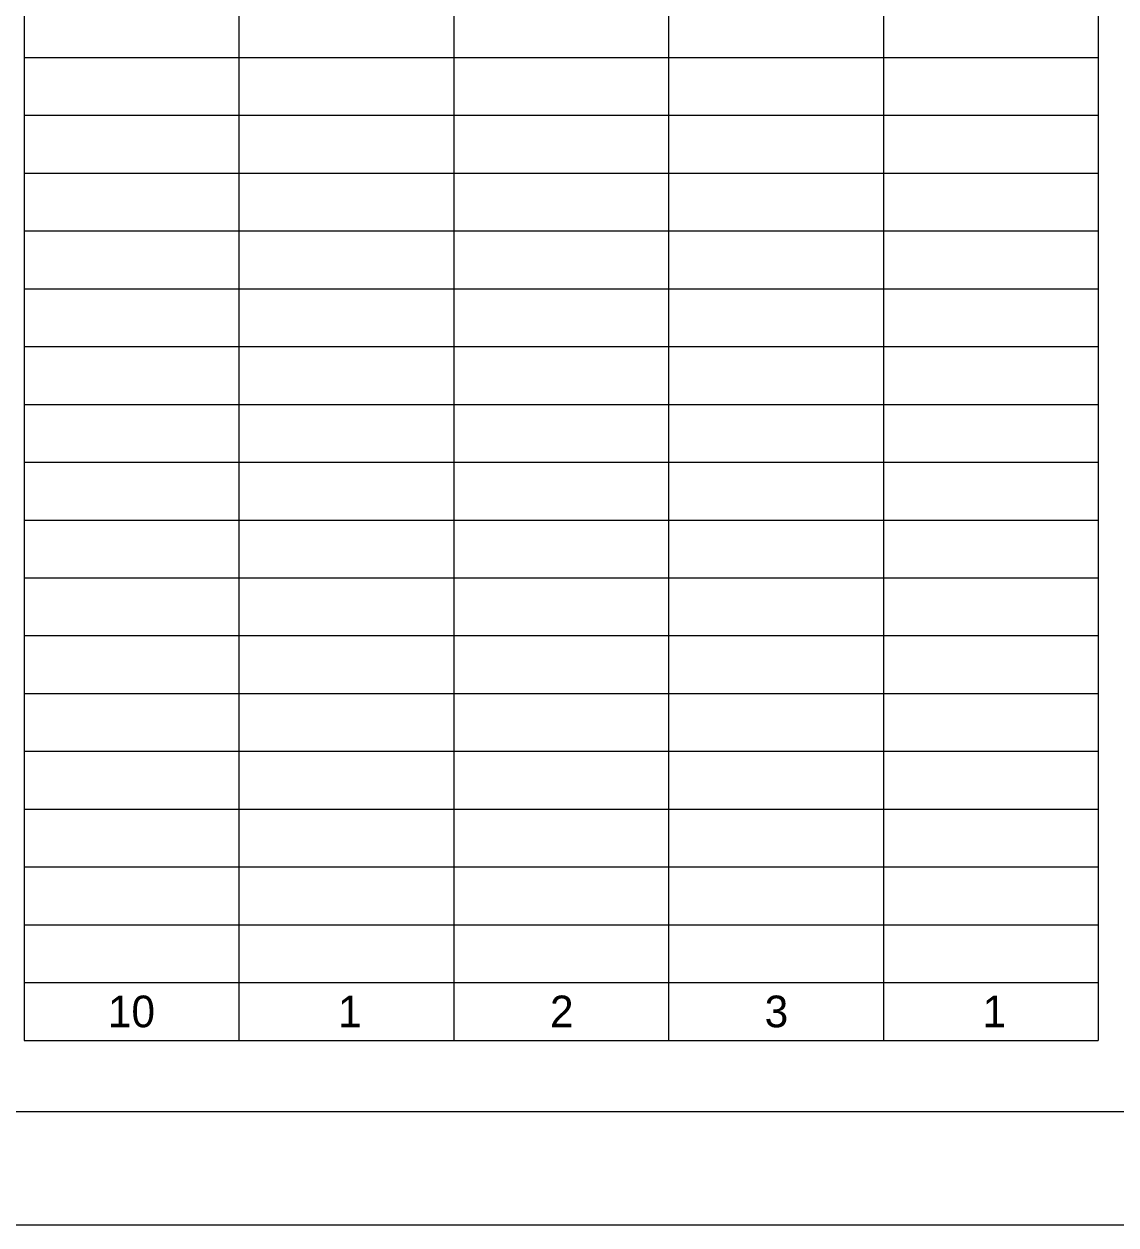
# Model space of a CAD drawing. Extents: x 0 to 34, y 0 to 22.
# Drawn here: x 26.15 to 30.98, y 0 to 5.31 of the extents above; entities that cross this region are included whole.
import ezdxf

# ---------------------------------------------------------------- set-up
doc = ezdxf.new("R2010")
doc.units = 0
for name, color, linetype in [('Default', 7, 'Continuous'), ('SH_Border', 7, 'Continuous'), ('SH_Cut_Line', 7, 'Continuous')]:
    doc.layers.add(name, color=color, linetype=linetype)

msp = doc.modelspace()

# ---------------------------------------------------------------- linework, layer by layer
at = {"layer": 'Default'}
for p, q in [((26.1522, 7.7191), (26.1522, 1.8391)), ((27.1017, 7.7191), (27.1017, 1.8391)), ((28.0513, 7.7191), (28.0513, 1.8391)), ((29.0009, 7.7191), (29.0009, 1.8391)), ((29.9504, 7.7191), (29.9504, 1.8391)), ((30.9, 7.7191), (30.9, 1.8391)), ((26.1522, 5.1626), (28.0513, 5.1626)), ((28.0513, 5.1626), (29.9504, 5.1626)), ((29.9504, 5.1626), (30.9, 5.1626)), ((26.1522, 4.907), (28.0513, 4.907)), ((28.0513, 4.907), (29.9504, 4.907)), ((29.9504, 4.907), (30.9, 4.907)), ((26.1522, 4.6513), (28.0513, 4.6513)), ((28.0513, 4.6513), (29.9504, 4.6513)), ((29.9504, 4.6513), (30.9, 4.6513)), ((26.1522, 4.3957), (28.0513, 4.3957)), ((28.0513, 4.3957), (29.9504, 4.3957)), ((29.9504, 4.3957), (30.9, 4.3957)), ((26.1522, 4.14), (28.0513, 4.14)), ((28.0513, 4.14), (29.9504, 4.14)), ((29.9504, 4.14), (30.9, 4.14)), ((26.1522, 3.8843), (28.0513, 3.8843)), ((28.0513, 3.8843), (29.9504, 3.8843)), ((29.9504, 3.8843), (30.9, 3.8843)), ((26.1522, 3.6287), (28.0513, 3.6287)), ((28.0513, 3.6287), (29.9504, 3.6287)), ((29.9504, 3.6287), (30.9, 3.6287)), ((26.1522, 3.373), (28.0513, 3.373)), ((28.0513, 3.373), (29.9504, 3.373)), ((29.9504, 3.373), (30.9, 3.373)), ((26.1522, 3.1174), (28.0513, 3.1174)), ((28.0513, 3.1174), (29.9504, 3.1174)), ((29.9504, 3.1174), (30.9, 3.1174)), ((26.1522, 2.8617), (28.0513, 2.8617)), ((28.0513, 2.8617), (29.9504, 2.8617)), ((29.9504, 2.8617), (30.9, 2.8617)), ((26.1522, 2.6061), (28.0513, 2.6061)), ((28.0513, 2.6061), (29.9504, 2.6061)), ((29.9504, 2.6061), (30.9, 2.6061)), ((26.1522, 2.3504), (28.0513, 2.3504)), ((28.0513, 2.3504), (29.9504, 2.3504)), ((29.9504, 2.3504), (30.9, 2.3504)), ((26.1522, 2.0948), (28.0513, 2.0948)), ((28.0513, 2.0948), (29.9504, 2.0948)), ((29.9504, 2.0948), (30.9, 2.0948)), ((26.1522, 1.8391), (28.0513, 1.8391)), ((26.1522, 1.8391), (26.1522, 1.5835)), ((27.1017, 1.8391), (27.1017, 1.5835)), ((28.0513, 1.8391), (29.9504, 1.8391)), ((28.0513, 1.8391), (28.0513, 1.5835)), ((29.0009, 1.8391), (29.0009, 1.5835)), ((29.9504, 1.8391), (30.9, 1.8391)), ((29.9504, 1.8391), (29.9504, 1.5835)), ((30.9, 1.8391), (30.9, 1.5835)), ((26.1522, 1.5835), (28.0513, 1.5835)), ((26.1522, 1.5835), (26.1522, 0.8165)), ((27.1017, 1.5835), (27.1017, 0.8165)), ((28.0513, 1.5835), (29.9504, 1.5835)), ((28.0513, 1.5835), (28.0513, 0.8165)), ((29.0009, 1.5835), (29.0009, 0.8165)), ((29.9504, 1.5835), (30.9, 1.5835)), ((29.9504, 1.5835), (29.9504, 0.8165)), ((30.9, 1.5835), (30.9, 0.8165)), ((26.1522, 1.3278), (28.0513, 1.3278)), ((28.0513, 1.3278), (29.9504, 1.3278)), ((29.9504, 1.3278), (30.9, 1.3278)), ((26.1522, 1.0722), (28.0513, 1.0722)), ((28.0513, 1.0722), (29.9504, 1.0722)), ((29.9504, 1.0722), (30.9, 1.0722)), ((26.1522, 0.8165), (28.0513, 0.8165)), ((28.0513, 0.8165), (29.9504, 0.8165)), ((29.9504, 0.8165), (30.9, 0.8165))]:
    msp.add_line(p, q, dxfattribs=at)
at = {"layer": 'SH_Border'}
msp.add_lwpolyline([(1.5, 21.5), (33.5, 21.5), (33.5, 0.5), (1.5, 0.5)], close=True, dxfattribs=at)
at = {"layer": 'SH_Cut_Line'}
msp.add_lwpolyline([(0, 0), (34, 0), (34, 22), (0, 22)], close=True, dxfattribs=at)

# ---------------------------------------------------------------- texts
at = {"layer": 'Default'}
for s, p in [('10', (26.5229, 0.8743)), ('1', (27.5401, 0.8743)), ('2', (28.4769, 0.8743)), ('3', (29.4257, 0.8743)), ('1', (30.3888, 0.8743))]:
    msp.add_text(s, height=0.14, dxfattribs=at).set_placement(p)

doc.saveas('drawing.dxf')
